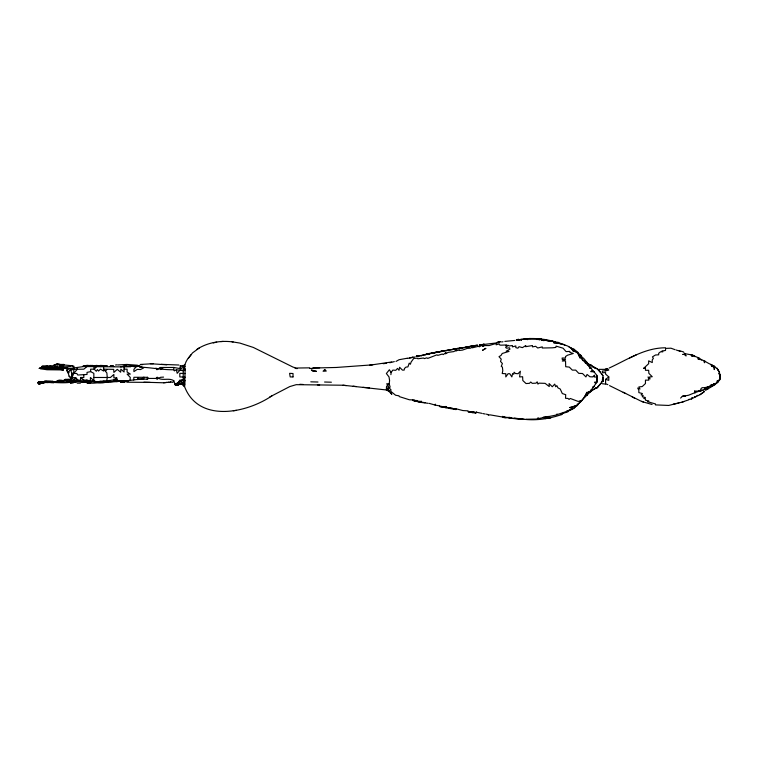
<?xml version="1.0" encoding="UTF-8"?>
<svg xmlns="http://www.w3.org/2000/svg" width="758" height="758" viewBox="0 0 758 758"><rect width="100%" height="100%" fill="white"/><g stroke="black" fill="none" stroke-linecap="round" stroke-linejoin="round"><path stroke-width="1.14" d="M120.674 366.9L124.075 365.962L124.075 372.007L120.863 369.174L120.674 372.197L117.272 369.364L113.871 372.386L113.681 369.364L103.666 369.174L106.878 372.955L107.257 377.674L106.499 382.023L93.84 383.16L87.037 383.16L90.439 382.97L90.249 382.212L93.84 380.696L93.84 373.334L90.628 371.628L87.037 372.386L87.037 374.461L77.771 375.03L76.833 373.523L71.726 373.144L70.589 369.743L70.589 368.416L83.825 366.531L120.674 366.9L130.31 366.72L131.447 365.773L133.143 365.773L134.09 366.72L138.629 365.962L139.946 366.341L139.946 367.09C151.448 367.611 162.288 369.904 173.772 369.743L174.34 370.87L176.415 369.743L183.218 370.681L185.113 369.932C183.521 363.935 187.292 359.036 191.158 354.621M60.015 382.212L67.007 382.402L40.923 382.591L39.037 382.97L38.848 384.098L45.272 382.023C55.751 382.032 68.192 384.6 77.96 380.137L80.424 380.327L80.613 377.484L83.825 377.484L83.825 375.03M602.998 379.19L602.932 375.598L597.456 368.985C593.258 367.147 590.084 363.717 585.356 363.129L588.758 364.257M94.778 382.023L116.893 381.644L117.462 380.507L116.704 377.863L115.377 379.379L115.567 381.454L94.778 382.023L97.242 382.212C102.832 380.09 109.247 381.464 114.998 379.379L113.681 380.507L127.287 380.696L133.711 379.947L133.901 377.294L147.507 377.294L148.644 378.431L156.006 378.431L157.143 379L160.544 377.294L163.567 377.105M390.901 374.651L391.09 372.576L392.796 370.112L395.818 370.302L397.524 368.416L399.03 370.302L399.599 367.279L402.432 370.112L404.137 370.112L404.516 368.416L406.023 367.09L407.918 366.9L409.235 363.129L410.372 364.257L411.13 361.992L413.773 358.401L416.985 358.212L417.933 358.78L423.409 358.022L424.357 358.591L426.811 357.833L427.758 358.401L437.015 354.81L437.773 355.379L442.302 354.052L443.25 354.621L445.894 352.546L445.514 353.863L448.168 352.356L453.834 351.598L455.909 350.272L455.909 351.03L459.31 349.713L459.31 350.461L462.532 350.082L467.25 348.386L470.462 348.197L472.537 347.06L472.357 347.818L479.16 346.122L479.16 346.87L481.614 345.553L484.447 345.364L482.562 346.302L484.826 345.553L489.175 345.553L495.978 343.469L496.168 344.795L499.19 343.848L499.38 344.795L500.697 345.174L506.562 344.985L505.614 345.743L508.068 345.364L509.205 345.932L512.417 345.553L512.417 346.87L515.819 345.932L515.819 347.628L517.894 348.197L519.031 346.681L522.433 347.628L525.834 345.553L525.645 346.681L532.448 345.553L532.448 346.87L535.66 346.302L537.735 348.007L542.273 346.87L542.273 348.007L552.288 347.818L555.879 347.439L556.069 346.122L563.061 348.197L566.084 351.598L569.864 351.409L569.864 352.356L573.266 353.484L567.6 355.189L565.515 356.506L565.515 358.022L562.114 358.022L562.303 359.538L565.515 359.349L562.303 361.045L565.515 360.855L565.705 366.72L569.296 367.09L572.318 370.112L575.72 370.112L578.742 373.334L582.523 373.523L585.925 376.925L587.062 374.461L589.895 376.735L592.538 376.925L594.623 375.219L594.054 376.925L597.077 377.105L597.077 382.023L590.274 391.28C584.57 393.677 583.622 400.546 578.553 403.569L577.236 405.644L574.592 407.16L574.403 408.287L567.789 410.751L568.168 411.499M90.249 382.212L90.439 377.484L93.84 380.696L97.242 382.212M680.599 398.083L682.304 396.387L688.539 395.25L694.584 392.796L694.584 391.09L700.638 391.09L701.017 388.636L702.145 387.689L704.788 387.689L711.411 385.803L717.835 382.212L719.91 379.569C720.659 375.068 719.437 368.947 714.803 367.09L711.781 366.341L710.843 364.446C706.75 362.855 703.253 359.254 698.364 359.349L697.616 357.454L692.13 355L684.948 353.673L684 352.925M717.077 382.591L717.267 380.886L719.91 379.569L720.1 374.651L718.774 373.523L720.1 374.84M71.982 378.687L69.082 376.167L68.324 373.334L69.651 370.302L73.801 369.364L83.825 369.174L87.037 366.531M129.931 380.507L130.31 377.484L127.098 374.082L130.31 374.082L127.098 372.007L127.098 369.174L124.075 369.174M607.85 384.666L605.585 383.719L605.585 379.379L608.797 380.327L608.797 376.925L605.585 374.082L605.585 372.576L602.364 372.765L602.364 371.06L605.396 370.87L605.585 369.364L598.962 369.364M700.638 391.09L704.599 389.205L704.788 387.689L705.736 388.826L708.19 386.94L707.252 388.068M70.589 382.212L73.431 381.644L73.621 380.327L75.696 377.674L77.96 380.137M602.932 380.137L602.932 381.265L601.985 381.454L602.932 381.265L603.122 377.294M93.84 380.696L90.06 380.886C86.857 384.723 78.32 380.279 73.621 380.327L72.105 377.484L71.726 373.144L71.726 377.674L70.589 381.644L66.818 382.023M526.024 419.25L536.039 419.06L537.924 418.681L538.114 417.554M87.037 382.212C91.879 379.767 103.732 385.831 106.688 380.886M133.711 379.947L140.514 379L147.128 379.19L147.507 377.294M439.28 405.833L435.12 405.075L435.31 404.137M593.486 387.499L594.244 386.182M715.182 383.539L713.486 383.908L713.297 384.856L711.411 384.477L710.085 385.803L711.411 385.803M710.843 364.446L714.244 366.152L714.803 367.09L714.244 369.553L713.865 367.09M43.756 381.644L38.658 382.023L38.09 383.16L38.848 383.908M40.923 382.591L40.733 383.719L39.416 384.098L38.279 383.349M50.938 365.962L42.249 366.152L41.681 367.279L45.651 366.341L50.938 366.72L50.938 365.962L47.536 366.72L47.347 367.469L50.938 366.72L63.596 367.658L63.596 366.9L70.589 366.531M124.075 381.454L124.265 380.696L125.203 381.454C133.863 380.63 123.346 382.458 124.265 380.696L116.893 381.644M136.923 365.962L133.901 369.364L133.901 371.628L137.302 369.364L140.514 369.553L143.726 367.848L137.302 365.204L126.908 364.446L117.793 364.968M272.226 395.629C246.634 413.252 198.53 423.229 184.545 386.561L183.218 383.16L183.218 367.09L183.597 365.583L184.734 364.825M184.734 385.993L185.113 369.932L183.218 368.985M391.09 372.576L389.394 369.743L386.372 373.523L389.015 376.925L389.584 380.507L389.205 383.908L386.561 386.372L386.372 388.447L390.152 387.13L389.205 383.908L386.751 383.719L388.636 387.319L388.257 388.636L386.561 389.205L386.372 389.963L388.826 391.28L391.848 394.302L390.711 392.985L391.659 392.038L395.629 395.25L399.03 395.818L399.22 396.576L409.424 399.788L414.711 399.978M388.257 388.636L388.826 391.28L389.205 390.342M519.221 339.878L516.198 340.067L517.705 339.508L518.084 340.067L518.273 339.319L519.221 339.878C534.068 336.561 550.232 339.669 564.198 344.606L565.136 345.364M519.221 340.257L519.41 339.508M698.364 359.349L698.743 357.833L697.616 357.454M586.683 392.417L586.114 394.302L586.872 392.985L587.441 393.175L586.683 392.417L589.137 392.038M566.463 411.13L567.789 411.13L571.191 409.045L573.076 406.591L576.857 405.265L590.274 391.848M691.94 398.651L692.319 397.524L691.182 399.03L688.728 399.409M595.94 382.402L595.561 383.349L594.433 382.212L597.077 382.023L596.887 375.409L594.054 371.818L590.653 371.628L592.349 370.302L591.221 368.227L587.82 364.257L584.797 361.992M77.022 367.469L77.212 369.364L73.801 373.334L70.778 380.507L67.187 381.644L75.317 381.833M584.607 396.766L586.872 392.985M156.006 378.431L157.143 377.294C161.653 381.52 168.702 377.361 173.772 380.696L172.833 382.402L170.37 381.644M58.878 368.227L50.938 368.795L46.968 368.416L46.968 367.848L58.688 367.848L58.688 368.795C57.04 369.895 31.192 367.403 47.157 367.469L50.037 368.132M43.566 381.833L44.514 381.265L52.833 381.141M49.052 382.402L45.272 381.833L43.756 383.16L42.439 382.781L44.135 382.591L45.461 381.454L63.596 382.023M45.272 382.023L49.147 382.117L47.347 382.023L47.347 382.591L47.157 381.454L45.461 381.454M97.431 366.341L95.347 365.583L102.529 365.583L100.833 366.531L95.347 365.583L97.052 365.394L96.484 365.773M520.917 418.871C534.532 421.022 548.422 419.07 561.176 414.711L562.872 413.394L567.789 411.878L569.864 409.993L572.318 409.424M705.167 361.234L704.409 362.75L704.04 360.855M705.546 390.342L714.623 384.856L715.372 383.349M718.584 380.696L717.835 382.212L714.623 384.856M185.113 380.696L183.218 379.569L179.627 380.327L177.173 384.477L175.667 384.856L176.415 383.539L183.218 379.569L185.113 377.105L179.817 376.925L179.817 373.334L185.113 373.523M179.627 380.327L180.764 381.265L177.931 385.045L176.415 383.539M602.743 381.265L597.077 387.689C593.182 388.721 591.193 392.521 587.062 392.796M707.621 389.205L708.758 387.319M188.325 358.401L192.485 352.925L199.477 347.818M518.084 340.067L518.463 339.508M598.593 385.803L597.266 387.689L595.75 388.068L597.266 387.689L601.236 382.97M537.924 338.75L539.061 339.698L539.63 338.94M590.842 391.659L591.979 390.152L595.191 388.636M702.145 390.152L694.584 392.796M68.324 373.334L66.628 370.491L67.756 369.174L72.673 368.416L73.801 369.364M63.596 366.531L60.384 366.531L59.446 365.773L60.384 364.636L72.484 365.773L73.431 366.72M574.782 407.529L575.72 406.402M105.552 371.06L106.878 369.553M38.848 383.539L40.733 383.349L38.09 383.16L37.9 382.402L40.733 381.644L38.658 381.833M47.157 382.402L49.242 382.307M84.763 365.583L83.825 366.531L83.067 365.962L87.037 365.394L95.603 365.773M73.621 382.591L70.409 382.97L73.621 382.591C77.041 380.327 84.526 383.065 89.302 382.023M83.825 382.212L83.825 381.075L87.037 380.137L90.06 380.886M110.848 365.773L110.09 366.531L110.659 365.583L112.923 365.773L113.681 366.531L112.923 365.773M125.392 365.583L124.265 366.531L125.582 365.583L126.719 366.531L125.582 365.583M137.492 365.962L136.734 366.72L137.681 365.962M597.077 380.327L597.077 377.294M684.199 354.431L684.948 353.673L686.085 355.947L684.199 354.431L682.494 354.431M714.244 366.152L715.182 367.469M691.182 399.03L700.07 394.681L704.229 391.659M142.589 378.242L143.916 377.105L143.726 379.19L142.589 378.242L142.589 379L137.492 379.569L137.681 377.674L138.998 379.19M185.113 366.341L179.817 367.279L181.143 368.795L177.173 373.334L176.415 369.743M508.068 345.364L505.614 347.439L506.562 348.197L509.395 347.818L509.963 349.144L506.183 351.219L509.016 351.409L502.213 353.484L501.076 355.379L499.001 356.696L501.265 359.159L500.507 361.424L502.402 363.508L501.265 366.341L502.402 367.09L502.781 370.681L502.213 373.523L505.804 373.713L505.804 376.925L508.068 373.713L509.774 373.713L511.849 376.925L512.607 373.523L513.735 374.272L514.114 372.197L515.44 373.523L518.084 373.713L520.348 371.249L519.6 376.925L522.622 376.735L522.812 380.507L526.024 383.539L529.425 383.349L530.742 382.023L532.258 383.349L536.039 383.16L537.176 381.833L537.924 384.098L539.061 383.16L545.106 383.349L549.266 386.561L549.076 383.539L552.288 386.751L554.742 384.098L555.69 386.751L556.827 385.614L557.964 387.878L560.228 389.015L562.303 393.554L565.705 394.681L565.515 398.272L567.979 398.462L569.106 399.409L570.243 398.462L577.804 401.295L580.637 401.484L580.827 400.546L579.879 400.736M562.872 413.394L561.176 414.711M50.559 366.531L57.172 364.067L60.195 364.446M545.675 418.681L547.38 417.364L550.592 417.923M605.585 379.379L608.797 376.925M177.931 385.045L184.734 382.023L183.218 379.569M559.091 343.469L557.206 342.72L556.448 343.279L554.742 341.773L551.151 341.015L546.054 340.257L543.41 340.636M537.924 418.681L555.121 415.28L567.6 411.13M700.07 394.681L704.04 391.848L703.85 390.711M65.302 379.379L63.975 380.327L65.302 379.379L70.409 379.19M163.567 367.469L160.544 369.553L160.355 367.469L173.772 367.469L181.143 368.795M104.793 365.773L103.666 366.531L103.666 371.06L100.454 369.174L98.559 371.06L97.431 369.553L96.294 371.249L94.219 369.174L93.84 365.773M182.849 384.856L184.545 386.561L182.849 384.856L183.408 384.477L179.817 384.287L179.438 383.539L183.218 383.16L184.924 384.098M539.061 339.698L540.198 338.94L543.789 340.446L546.243 340.067M196.644 349.523C207.18 342.483 220.72 340.247 233.113 341.962M682.304 396.387L683.631 395.629L685.327 396.008L683.631 395.629M575.53 405.833L571.75 407.529M396.008 361.424L399.03 359.728L407.349 358.212M160.355 367.469L156.953 369.743L156.006 368.037M147.128 379.19L148.644 378.431M269.772 396.955L289.802 386.561L296.226 384.666L343.279 385.235L386.372 389.963L386.372 389.015M482.751 345.743L483.879 345.174L480.477 345.174L484.068 344.416L480.098 344.985L484.258 344.227L479.719 344.985M540.577 339.319L536.797 339.508L538.493 339.129L539.44 339.698C543.202 338.949 547.143 341.413 551.151 341.015M609.167 368.037C627.254 359.775 644.878 347.704 665.486 347.818M629.585 358.022L636.379 354.81M586.683 393.298L588.568 392.417M690.993 354.81L692.13 356.326L694.205 355.758L694.963 356.696M41.491 368.416L39.227 368.416L41.302 368.037M55.097 367.469L54.15 367.848L55.287 367.658L54.339 366.9L54.339 367.658L67.377 367.658L68.703 368.606M389.773 362.75L394.312 361.613M592.728 386.94L593.675 386.561M62.09 365.11L63.786 364.446L63.786 365.394M688.918 399.788L682.115 402.053M421.457 401.238L417.933 401.674L412.826 400.357M44.135 366.72L47.536 366.152M683.811 401.674L668.698 405.454L655.471 404.886L655.471 403.948L647.531 401.674L648.857 401.105L645.456 400.167L645.456 398.841L643.75 398.462L645.456 397.524L642.244 396.766L643.182 395.439L641.107 394.871L642.433 393.554L638.842 392.606L638.842 390.152L637.705 388.068L639.97 389.015L638.842 386.94L642.244 386.561L645.456 383.539L645.456 380.137L648.857 380.137L648.099 376.925L649.994 379L649.615 376.925L652.259 376.735L648.857 373.334L648.668 370.302L645.456 370.302L645.456 367.658L643.561 368.416L648.668 363.688L648.668 360.855L652.259 362.561L652.259 359.908L653.396 358.401L652.449 356.885L655.471 355L658.683 354.81L658.683 353.294L660.569 351.788L662.843 351.788L661.895 351.03L665.486 350.461L665.676 348.386L670.963 348.197L675.122 349.713M127.287 380.696L123.886 381.833L121.801 381.833L120.674 380.696L120.484 381.644L122.502 381.52M58.688 368.037L56.983 367.658L56.803 366.9L58.688 367.848L56.983 368.606L58.688 368.606M425.863 354.621L416.227 356.326L418.245 356.696M517.705 339.508L518.273 339.319M704.599 389.205L705.736 388.826M44.135 366.152L42.249 366.72L42.439 367.279L42.06 366.72M391.659 361.992L369.553 365.204M571.939 408.287L569.864 407.529L573.076 406.591M45.461 367.469L42.06 367.848L56.045 368.227L57.172 368.985L55.163 368.483M445.894 350.461L426.053 354.052L429.454 353.484M678.903 403L673.237 404.194M605.585 369.364L607.66 368.795L608.797 370.112L605.396 370.87M460.447 348.386L472.537 346.122M429.454 353.673L458.183 348.576M43.32 367.725L39.227 368.416L44.135 367.658M59.446 365.773L61.521 366.531L60.384 364.636L57.172 364.067L54.15 364.825L57.172 364.446M54.974 381.767L56.983 381.265L60.015 381.833M128.415 381.075L121.801 381.833M177.363 384.477L178.121 385.045L175.477 384.856M432.666 353.114L439.09 351.598M477.644 345.174L446.083 350.461M713.297 365.962L711.781 366.341L712.349 365.204L714.803 367.09M57.172 381.454L70.589 379.758L70.778 377.674L69.082 376.167M429.644 353.863L426.053 354.431L429.265 353.673M440.227 351.598L442.681 351.03L439.848 351.598M460.068 348.386L462.532 347.818M418.814 401.295L415.09 401.295L417.743 400.925M213.273 342.91L216.674 342.152M421.524 355.947L419.629 355.568L416.227 356.326L418.492 356.071M426.053 354.431L439.469 351.788M445.894 350.651L449.295 349.902M455.909 348.765L457.614 348.386M475.569 345.553L477.265 345.174M589.326 391.848L591.032 391.469M452.507 349.334L462.532 347.628L459.5 348.197M84.953 382.212L86.848 382.023M407.349 358.401L411.499 357.767M499.948 341.583L498.053 341.962L499.948 341.773M554.742 341.773L554.742 343.09L555.121 342.152L553.425 342.72L558.144 342.91M589.137 366.531L589.705 368.037L590.653 367.848L579.5 356.137L577.425 352.546L576.288 352.546M122.502 381.644L120.484 382.023L123.696 382.402M432.666 352.925L435.689 352.356M102.529 365.962L100.454 366.341L102.529 365.583M168.863 382.212L163.567 382.781L143.916 382.212M502.781 416.417L503.16 417.364L504.477 417.734L509.774 417.364L511.28 418.113L524.129 419.25M465.933 347.06L469.145 346.491M469.325 346.491L476.138 345.364M452.697 349.523L455.909 348.955M465.933 347.249L475.948 345.553M409.424 357.833L412.636 357.264M124.075 365.962L138.629 365.962L139.946 367.09M131.447 365.773L130.31 365.962L130.31 366.72M40.733 381.833L44.514 381.833L44.514 381.265L52.833 381.644M124.075 381.265L121.801 381.644L128.415 381.265L121.612 381.454M541.515 339.129L541.894 339.698L544.917 339.508L547.191 340.636L552.099 340.825M556.069 342.91L557.206 342.72M605.396 369.174L607.471 368.606M710.653 386.561L711.781 386.372M698.554 390.711L700.828 390.342M49.848 368.18C46.949 369.724 43.102 366.739 40.733 368.606L40.733 368.037M106.499 381.833L113.492 381.454L110.28 381.644M497.106 342.341L500.697 341.773M50.748 381.454L45.461 381.644L47.347 382.212M460.892 348.263L462.532 348.007L460.76 348.263M115.567 365.015L116.893 364.825M97.431 382.212L100.075 381.833M504.856 341.394L514.682 340.446M501.644 341.962L502.971 341.773M43.945 368.227L46.968 367.848M60.195 367.09L63.596 366.9L56.983 367.658L58.688 367.848M100.264 382.212L103.287 381.833M516.577 339.698L520.727 339.508L521.106 340.257M569.864 407.529L572.887 407.16M548.508 416.417L543.031 417.364L545.296 417.554M73.431 382.212L76.643 381.833L75.696 377.674L70.589 377.674L70.778 380.507L73.431 381.644M422.841 355L426.053 354.621M419.629 355.758L416.417 356.137L418.302 356.506M233.303 410.751L236.515 410.372M479.53 344.985L498.243 342.72M140.325 364.446L153.362 363.688M103.287 382.212L110.28 381.454M163.567 382.781L166.968 382.402M383.16 363.688L386.561 363.319M522.812 339.129L538.493 339.129M220.635 341.583L223.288 341.394M70.778 380.507L73.621 380.327M106.499 382.023L103.666 382.212L103.855 381.075L103.855 382.212M123.886 381.833L126.719 381.644M57.996 368.54L60.195 368.606M59.314 380.573L57.172 380.696C60.896 378.877 63.994 381.89 67.377 380.507M313.045 368.037L336.296 367.469L372.765 364.825M309.643 367.848L296.226 368.037L293.014 367.09L253.333 347.439L239.916 343.09L231.976 341.773M63.786 367.848L67.377 367.658L67.756 369.174L63.786 367.848L60.195 367.848L60.015 367.279M80.424 380.327L87.037 380.137M573.455 350.651L577.236 352.546M581.395 355.947L580.069 355.189L584.229 358.97L588.009 363.878M414.778 357.075L412.636 357.075L412.636 357.643M585.925 362.182L586.872 362.182L586.872 363.319M150.34 363.688L166.779 364.825M58.186 364.446L63.786 364.446M140.325 364.636L142.589 364.636M178.879 365.015L161.236 364.323M183.408 365.394L180.006 365.962L180.385 365.583M100.833 365.773L100.833 366.531L100.264 365.394L107.257 365.773L107.257 366.531L106.309 365.773M41.681 367.279L44.324 367.279L42.249 366.72L42.249 366.152M313.045 367.848L319.658 367.848M68.703 368.416L70.589 368.416M309.643 368.416L313.045 368.416M61.265 369.421L63.407 369.932L46.968 369.743L40.544 368.795L40.544 368.037M94.03 377.484L110.469 377.484L113.871 374.461L113.871 377.863L116.704 377.863M603.122 379.947L602.174 379.947L602.932 381.265M84.005 382.023L82.12 381.833M317.962 382.023L310.78 381.833M127.098 382.212L150.15 382.402M168.674 382.212L170.749 382.212M717.456 382.212L717.267 380.886M38.279 382.402L38.468 382.781M120.484 382.402L123.886 382.402L123.696 381.454M77.212 383.16L80.424 383.16M175.287 384.856L176.794 385.045L175.856 385.235L174.719 383.908L176.794 385.045L175.287 385.045L173.772 380.696M696.858 395.439L698.364 395.439M694.394 396.766L695.531 396.766M418.871 402.053L420.766 402.242L413.015 400.546L412.826 399.978M324.576 382.023L331.379 382.212M299.817 384.287L303.219 384.477M54.339 367.658L47.536 366.72M369.553 387.878L362.94 387.319M428.194 403.313L419.818 402.242M587.317 364.892L591.6 365.394M504.98 416.919L502.402 416.417M51.127 382.402L53.96 382.591L50.938 382.591L48.105 381.454M575.909 351.598L573.266 351.409C571.324 345.629 563.772 345.032 558.712 343.279L557.964 342.152M90.439 365.394L93.082 365.583L94.03 366.341M295.099 368.416L297.363 368.606M317.394 384.856L319.658 385.045M509.205 418.113L522.812 419.439L519.41 418.871M511.28 418.113L507.689 417.734M70.409 365.583L74.18 366.341M452.886 408.477L439.469 406.023M510.901 417.734L506.183 417.364M602.174 383.719L605.585 384.098M342.91 385.235L346.311 385.614M485.205 414.02L482.931 413.584M439.659 406.591L450.432 408.477M468.198 411.878L475.948 413.205M353.114 386.182L356.326 386.561M589.705 368.037L591.221 368.227M425.049 402.688L419.818 401.863L419.629 401.295M475.948 412.636L469.145 411.499L475.948 412.636L473.106 412.068M514.303 418.113L519.221 418.681M561.545 344.037L558.712 343.279M506.259 417.667L490.303 414.901L488.228 415.09L488.607 414.711L486.342 414.152M468.103 410.845L462.901 410.561L456.288 408.856M456.098 409.614L448.727 408.287M54.908 366.152L57.172 366.531L57.172 364.067M61.332 368.795L63.596 369.174L60.015 369.364L63.407 369.932M446.272 407.728L439.469 406.402M435.12 405.075L429.265 403.379M175.667 384.856L176.605 385.045M453.265 408.666L456.098 409.045L449.295 407.918L450.053 408.098M468.198 411.689L469.894 412.068M470.083 412.068L472.537 412.636M652.07 404.507L641.675 401.484L623.152 392.227M481.861 413.328L476.507 412.257L476.318 411.689M545.296 340.067L543.031 339.508L543.789 340.446M592.538 366.531L597.456 368.985L600.289 371.818M45.84 367.469L47.347 367.848M676.259 350.025L680.04 351.286M92.324 365.394L93.651 365.773M678.713 350.461L683.631 351.977M87.037 365.394L90.628 366.531M569.106 347.249L573.834 349.144L577.994 352.356L580.448 357.643M529.804 338.371L530.373 338.561M594.054 371.818L592.349 370.302L593.675 371.628M549.834 417.364L550.971 417.734M694.205 355.758L692.13 355L692.13 356.326M584.986 361.424L582.712 360.476L581.585 358.401M95.347 365.962L96.673 366.531L94.219 369.174L90.628 369.174L90.628 371.628M641.675 401.295L643.371 402.053M547.38 417.364L549.076 418.113M698.743 357.833L701.766 359.908M609.546 385.614L625.615 393.554M718.205 370.302L717.077 368.416M577.425 352.925L580.827 355.189M602.932 375.598L601.426 373.713M544.538 417.734L543.789 417.734M632.229 396.955L634.683 398.272M386.561 389.205L389.015 390.531M115.377 379.379L117.462 380.507L115.756 381.454L115.756 380.696M574.213 350.651L572.129 349.713L571.38 348.197M520.348 339.319L521.485 340.067L521.485 339.129M179.258 383.719L179.817 384.287M180.764 381.265L183.218 383.16M80.613 377.484L84.005 380.137M134.09 366.72L133.143 365.773M54.339 366.9L55.287 367.658M183.218 367.09L184.924 368.606M445.894 406.402L446.462 406.97M388.636 387.319L391.09 389.963L390.531 390.901L391.28 392.606M585.356 362.182L586.304 363.319M595.94 368.606L592.169 366.531L591.411 365.204M67.007 370.112L68.893 372.955M719.531 372.765L717.077 368.227M416.038 400.357L416.606 401.295M694.584 391.09L695.531 392.796M713.486 383.908L713.865 384.666M577.236 404.137L577.615 405.075M541.515 339.319L541.894 340.257L541.705 339.508M578.174 353.863L578.932 356.137L580.827 357.264L580.069 358.212L579.5 356.137M505.804 417.175L505.993 417.734M596.887 375.409L597.077 377.105M719.91 374.84L720.1 377.105M590.463 390.152L590.463 390.901M573.834 349.144L573.834 349.902M557.016 413.963L557.016 414.711M527.341 338.561L527.341 339.698M173.772 367.469L173.772 369.743M157.143 377.294L157.143 379M100.075 381.075L100.075 382.212M73.801 367.658L73.801 373.334M56.983 367.469L56.983 368.037M56.424 368.795L56.045 368.227M54.339 368.227L54.339 368.795M587.062 393.923L586.872 395.25L586.114 395.06L587.062 395.06L587.062 393.923M324.765 369.553L323.06 371.249L326.272 371.06L324.765 369.553M485.774 348.386L482.562 350.272L485.774 348.386M316.257 371.249L313.045 371.439L311.349 369.932L316.257 371.249M59.067 365.962L60.015 366.531L59.067 365.962M293.014 376.925L290.181 376.925L289.613 373.334L293.014 373.523L293.014 376.925"/></g></svg>
